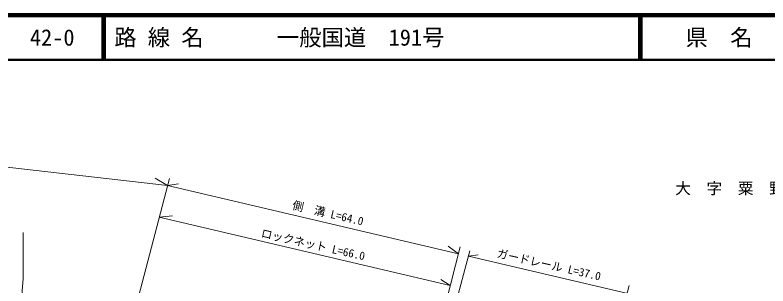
# Model space of a CAD drawing. Units: millimetres, scale not verified. Extents: x 40000 to 680000, y 20000 to 380000.
# Drawn here: x 158196 to 326558, y 319526 to 380000 of the extents above; entities that cross this region are included whole.
import ezdxf
from ezdxf.enums import TextEntityAlignment as Align

# ---------------------------------------------------------------- set-up
doc = ezdxf.new("R2010")
doc.units = ezdxf.units.MM
doc.header["$LTSCALE"] = 1000
for name, color, linetype, lineweight in [('M-BGD', 7, 'Continuous', 13), ('M-STR-HTXT', 7, 'Continuous', 13), ('M-TTL', 2, 'Continuous', 140), ('M-TTL-LINE', 7, 'Continuous', 50), ('M-TTL-TXT', 7, 'Continuous', 50)]:
    doc.layers.add(name, color=color, linetype=linetype, lineweight=lineweight)
doc.layers.add('M-BMK-HTXT', color=7, linetype='Continuous')
doc.styles.add('ＭＳ ゴシック', font='')
doc.styles.get('ＭＳ ゴシック').set_extended_font_data('MS Gothic')

msp = doc.modelspace()

# ---------------------------------------------------------------- linework, layer by layer
at = {"layer": 'M-BGD'}
for p, q in [((159974, 331484), (160041, 321200)), ((160041, 321200), (159482, 314529))]:
    msp.add_line(p, q, dxfattribs=at)
at = {"layer": 'M-STR-HTXT'}
for p, q in [((142356, 347633), (192305, 341948)), ((181624, 301153), (192709, 343492)), ((192305, 341948), (189504, 343559)), ((192305, 341948), (194780, 342357)), ((192305, 341948), (257353, 326714)), ((190444, 334841), (193377, 335211)), ((190444, 334841), (255513, 319602)), ((257353, 326714), (255016, 328400)), ((246802, 285927), (257754, 328266)), ((248539, 285125), (259891, 327331)), ((259585, 326192), (261761, 326463)), ((259585, 326192), (295230, 317844)), ((255513, 319602), (253414, 320987)), ((284200, 277579), (295553, 319651))]:
    msp.add_line(p, q, dxfattribs=at)
at = {"layer": 'M-TTL'}
msp.add_line((680000, 380000), (40000, 380000), dxfattribs=at)
at = {"layer": 'M-TTL-LINE'}
for p, q in [((177750, 380000), (177750, 370000)), ((178250, 380000), (178250, 370000)), ((297750, 380000), (297750, 370000)), ((298250, 380000), (298250, 370000)), ((40000, 370000), (680000, 370000))]:
    msp.add_line(p, q, dxfattribs=at)

# ---------------------------------------------------------------- texts
at = {"layer": 'M-BMK-HTXT', "style": 'ＭＳ ゴシック'}
msp.add_text('大\u3000字\u3000粟\u3000野', height=2566, dxfattribs=at).set_placement((318083, 341321), align=Align.MIDDLE_CENTER)
at = {"layer": 'M-STR-HTXT', "style": 'ＭＳ ゴシック'}
for s, rotation, p in [('側\u3000溝 L=64.0', 346.731, (228173, 335760)), ('ロックネット L=66.0', 347.272, (224842, 328748)), ('ガードレール L=37.0', 347.272, (277579, 324239))]:
    msp.add_text(s, height=1833, rotation=rotation, dxfattribs=at).set_placement(p, align=Align.MIDDLE_CENTER)
at = {"layer": 'M-TTL-TXT', "style": 'ＭＳ ゴシック'}
for s, p in [('路 線 名', (180380, 375000)), ('一般国道\u3000191号', (216734, 375000)), ('42-0', (161521, 375000))]:
    msp.add_text(s, height=3666, dxfattribs=at).set_placement(p, align=Align.MIDDLE_LEFT)
msp.add_text('県\u3000名', height=3666, dxfattribs=at).set_placement((315625, 375000), align=Align.MIDDLE_CENTER)

doc.saveas('drawing.dxf')
